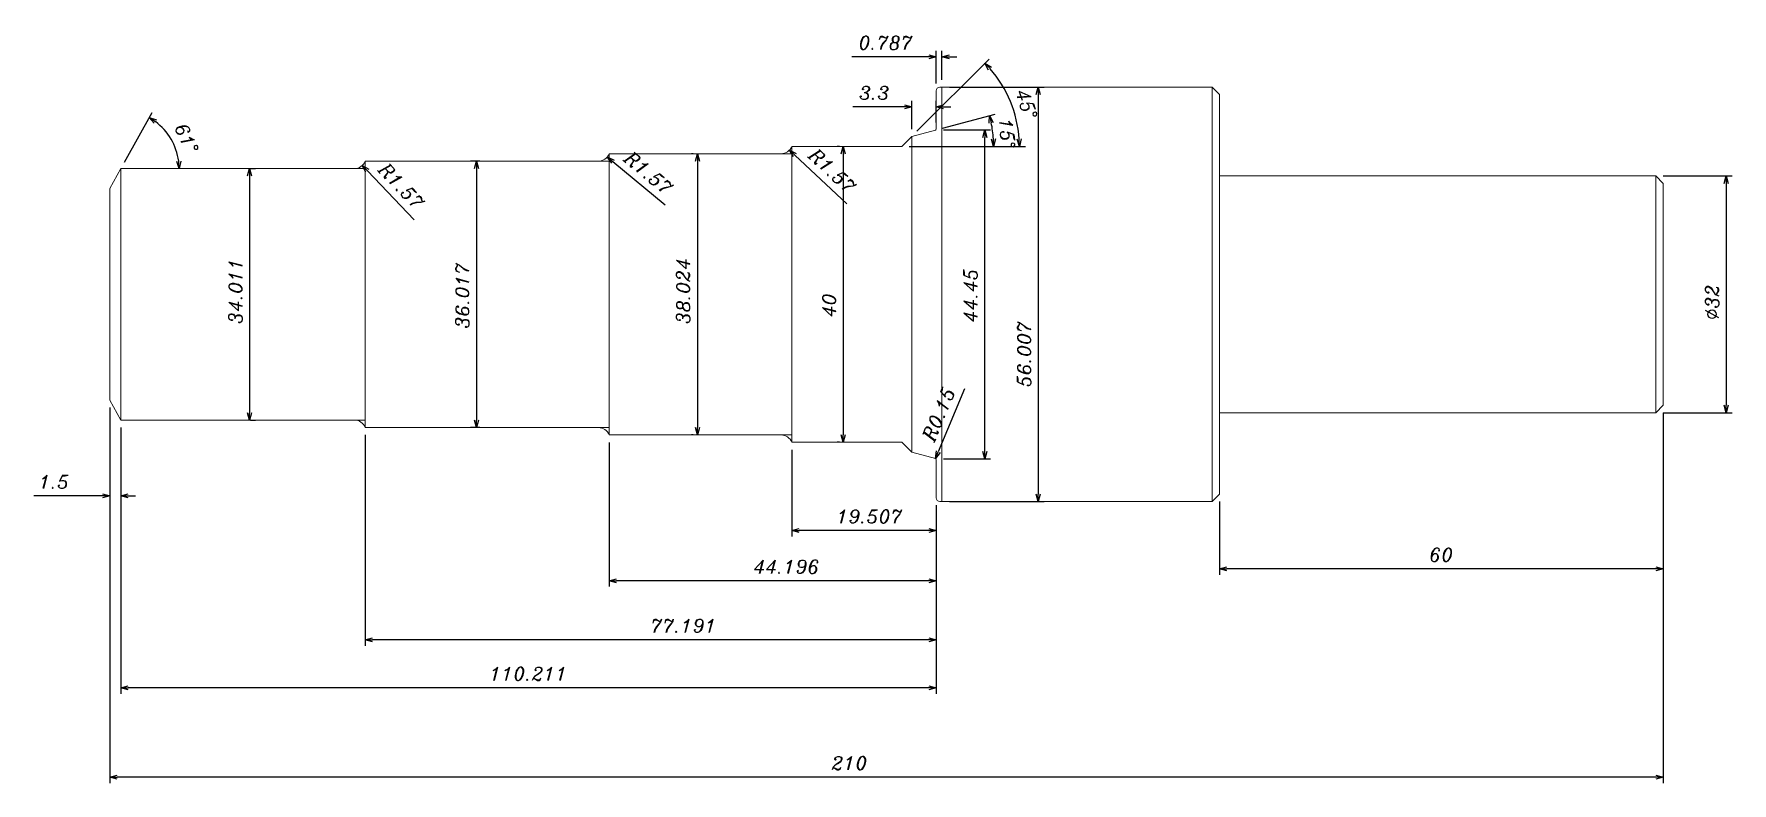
# Model space of a CAD drawing. Header units: millimetres. Extents: x 0 to 230, y 0 to 101.
import ezdxf

# ---------------------------------------------------------------- set-up
doc = ezdxf.new("R2010")
doc.units = ezdxf.units.MM
doc.layers.add('DIM', color=7, linetype='Continuous')
doc.layers.add('粗实线', color=7, linetype='Continuous', lineweight=35)
doc.styles.add('样式 1', font='italic.shx')
doc.dimstyles.new('ZQH', dxfattribs={"dimtxt": 1.8, "dimasz": 1, "dimexe": 0.8, "dimexo": 1, "dimgap": 1, "dimtad": 1, "dimdec": 3, "dimzin": 9, "dimdsep": 46, "dimtxsty": '样式 1', "dimblk": 'OPEN30', "dimcen": 0, "dimclrd": 256, "dimclre": 256, "dimadec": 0, "dimazin": 0, "dimtm": 1e-09, "dimtfac": 1, "dimtdec": 3, "dimtofl": 0, "dimtmove": 0, "dimatfit": 2, "dimldrblk": 'OPEN30', "dimfxl": 1, "dimtolj": 1, "dimtzin": 0, "dimlwd": 25, "dimlwe": 25, "dimarcsym": 0})

# ---------------------------------------------------------------- blocks, each defined once
blk = doc.blocks.new('_Open30')
at = {"color": 0, "linetype": 'ByBlock', "lineweight": -2}
for p, q in [((-1, 0.27), (0, 0)), ((0, 0), (-1, -0.27)), ((0, 0), (-1, 0))]:
    blk.add_line(p, q, dxfattribs=at)
blk = doc.blocks.new('*D26')
at = {"layer": 'Defpoints', "color": 0}
for p in [(122.79, 94.07), (122.79, 38.07), (135.81, 38.07)]:
    blk.add_point(p, dxfattribs=at)
at = {"layer": 'DIM', "lineweight": 25}
for p, q in [((123.79, 94.07), (136.61, 94.07)), ((135.81, 93.07), (135.81, 39.07)), ((123.79, 38.07), (136.61, 38.07))]:
    blk.add_line(p, q, dxfattribs=at)
for p, rotation in [((135.81, 94.07), 90), ((135.81, 38.07), 270)]:
    blk.add_blockref('_Open30', p, dxfattribs=dict(at, rotation=rotation))
at = {"layer": 'DIM', "color": 0, "lineweight": 9, "insert": (133.91, 58), "char_height": 1.8, "attachment_point": 5, "rotation": 90, "style": '样式 1'}
blk.add_mtext('\\A1;56.007', dxfattribs=at)
blk = doc.blocks.new('*D27')
at = {"layer": 'Defpoints', "color": 0}
for p in [(109.93, 86.07), (109.42, 46.07), (109.93, 46.07)]:
    blk.add_point(p, dxfattribs=at)
at = {"layer": 'DIM', "lineweight": 25}
for p, q in [((108.93, 86.07), (108.62, 86.07)), ((109.42, 85.07), (109.42, 47.07)), ((108.93, 46.07), (108.62, 46.07))]:
    blk.add_line(p, q, dxfattribs=at)
for p, rotation in [((109.42, 86.07), 90), ((109.42, 46.07), 270)]:
    blk.add_blockref('_Open30', p, dxfattribs=dict(at, rotation=rotation))
at = {"layer": 'DIM', "color": 0, "lineweight": 9, "insert": (107.52, 64.59), "char_height": 1.8, "attachment_point": 5, "rotation": 90, "style": '样式 1'}
blk.add_mtext('\\A1;40', dxfattribs=at)
blk = doc.blocks.new('*D28')
at = {"layer": 'Defpoints', "color": 0}
for p in [(90.15, 85.08), (89.72, 47.06), (90.15, 47.06)]:
    blk.add_point(p, dxfattribs=at)
at = {"layer": 'DIM', "lineweight": 25}
for p, q in [((89.15, 85.08), (88.92, 85.08)), ((89.72, 84.08), (89.72, 48.06)), ((89.15, 47.06), (88.92, 47.06))]:
    blk.add_line(p, q, dxfattribs=at)
for p, rotation in [((89.72, 85.08), 90), ((89.72, 47.06), 270)]:
    blk.add_blockref('_Open30', p, dxfattribs=dict(at, rotation=rotation))
at = {"layer": 'DIM', "color": 0, "lineweight": 9, "insert": (87.82, 66.53), "char_height": 1.8, "attachment_point": 5, "rotation": 90, "style": '样式 1'}
blk.add_mtext('\\A1;38.024', dxfattribs=at)
blk = doc.blocks.new('*D29')
at = {"layer": 'Defpoints', "color": 0}
for p in [(61.31, 84.08), (59.85, 48.06), (61.31, 48.06)]:
    blk.add_point(p, dxfattribs=at)
at = {"layer": 'DIM', "lineweight": 25}
for p, q in [((60.31, 84.08), (59.05, 84.08)), ((59.85, 83.08), (59.85, 49.06)), ((60.31, 48.06), (59.05, 48.06))]:
    blk.add_line(p, q, dxfattribs=at)
for p, rotation in [((59.85, 84.08), 90), ((59.85, 48.06), 270)]:
    blk.add_blockref('_Open30', p, dxfattribs=dict(at, rotation=rotation))
at = {"layer": 'DIM', "color": 0, "lineweight": 9, "insert": (57.95, 65.92), "char_height": 1.8, "attachment_point": 5, "rotation": 90, "style": '样式 1'}
blk.add_mtext('\\A1;36.017', dxfattribs=at)
blk = doc.blocks.new('*D30')
at = {"layer": 'Defpoints', "color": 0}
for p in [(28.3, 83.07), (28.3, 49.06), (29.2, 49.06)]:
    blk.add_point(p, dxfattribs=at)
at = {"layer": 'DIM', "lineweight": 25}
for p, q in [((29.3, 83.07), (30, 83.07)), ((29.2, 82.07), (29.2, 50.06)), ((29.3, 49.06), (30, 49.06))]:
    blk.add_line(p, q, dxfattribs=at)
for p, rotation in [((29.2, 83.07), 90), ((29.2, 49.06), 270)]:
    blk.add_blockref('_Open30', p, dxfattribs=dict(at, rotation=rotation))
at = {"layer": 'DIM', "color": 0, "lineweight": 9, "insert": (27.3, 66.54), "char_height": 1.8, "attachment_point": 5, "rotation": 90, "style": '样式 1'}
blk.add_mtext('\\A1;34.011', dxfattribs=at)
blk = doc.blocks.new('*D31')
at = {"layer": 'Defpoints', "color": 0}
for p in [(122, 98.19), (122, 93.56), (122.79, 94.07)]:
    blk.add_point(p, dxfattribs=at)
at = {"layer": 'DIM', "lineweight": 25}
for p, q in [((122, 94.56), (122, 98.99)), ((122.79, 95.07), (122.79, 98.99)), ((122, 98.19), (110.59, 98.19)), ((123.79, 98.19), (124.79, 98.19))]:
    blk.add_line(p, q, dxfattribs=at)
blk.add_blockref('_Open30', (122, 98.19), dxfattribs=at)
at = {"layer": 'DIM', "lineweight": 25, "rotation": 180}
blk.add_blockref('_Open30', (122.79, 98.19), dxfattribs=at)
at = {"layer": 'DIM', "color": 0, "lineweight": 9, "insert": (115.19, 100.09), "char_height": 1.8, "attachment_point": 5, "style": '样式 1'}
blk.add_mtext('\\A1;0.787', dxfattribs=at)
blk = doc.blocks.new('*D32')
at = {"layer": 'Defpoints', "color": 0}
for p in [(118.7, 91.41), (118.7, 87.41), (122, 88.29)]:
    blk.add_point(p, dxfattribs=at)
at = {"layer": 'DIM', "lineweight": 25}
for p, q in [((118.7, 88.41), (118.7, 92.21)), ((122, 89.29), (122, 92.21)), ((118.7, 91.41), (110.76, 91.41)), ((123, 91.41), (124, 91.41))]:
    blk.add_line(p, q, dxfattribs=at)
blk.add_blockref('_Open30', (118.7, 91.41), dxfattribs=at)
at = {"layer": 'DIM', "lineweight": 25, "rotation": 180}
blk.add_blockref('_Open30', (122, 91.41), dxfattribs=at)
at = {"layer": 'DIM', "color": 0, "lineweight": 9, "insert": (113.64, 93.31), "char_height": 1.8, "attachment_point": 5, "style": '样式 1'}
blk.add_mtext('\\A1;3.3', dxfattribs=at)
blk = doc.blocks.new('*D33')
at = {"layer": 'Defpoints', "color": 0}
for p in [(102.49, 46.07), (122, 38.57), (102.49, 34.13)]:
    blk.add_point(p, dxfattribs=at)
at = {"layer": 'DIM', "lineweight": 25}
for p, q in [((102.49, 45.07), (102.49, 33.33)), ((122, 37.57), (122, 33.33)), ((121, 34.13), (103.49, 34.13))]:
    blk.add_line(p, q, dxfattribs=at)
at = {"layer": 'DIM', "lineweight": 25, "rotation": 180}
blk.add_blockref('_Open30', (102.49, 34.13), dxfattribs=at)
at = {"layer": 'DIM', "lineweight": 25}
blk.add_blockref('_Open30', (122, 34.13), dxfattribs=at)
at = {"layer": 'DIM', "color": 0, "lineweight": 9, "insert": (113, 36.03), "char_height": 1.8, "attachment_point": 5, "style": '样式 1'}
blk.add_mtext('\\A1;19.507', dxfattribs=at)
blk = doc.blocks.new('*D34')
at = {"layer": 'Defpoints', "color": 0}
for p in [(77.81, 47.06), (122, 38.57), (77.81, 27.35)]:
    blk.add_point(p, dxfattribs=at)
at = {"layer": 'DIM', "lineweight": 25}
for p, q in [((77.81, 46.06), (77.81, 26.55)), ((122, 37.57), (122, 26.55)), ((121, 27.35), (78.81, 27.35))]:
    blk.add_line(p, q, dxfattribs=at)
for p, rotation in [((77.81, 27.35), 180), ((122, 27.35), 360)]:
    blk.add_blockref('_Open30', p, dxfattribs=dict(at, rotation=rotation))
at = {"layer": 'DIM', "color": 0, "lineweight": 9, "insert": (101.77, 29.25), "char_height": 1.8, "attachment_point": 5, "style": '样式 1'}
blk.add_mtext('\\A1;44.196', dxfattribs=at)
blk = doc.blocks.new('*D35')
at = {"layer": 'Defpoints', "color": 0}
for p in [(44.81, 48.06), (122, 38.57), (44.81, 19.35)]:
    blk.add_point(p, dxfattribs=at)
at = {"layer": 'DIM', "lineweight": 25}
for p, q in [((44.81, 47.06), (44.81, 18.55)), ((122, 37.57), (122, 18.55)), ((121, 19.35), (45.81, 19.35))]:
    blk.add_line(p, q, dxfattribs=at)
for p, rotation in [((44.81, 19.35), 180), ((122, 19.35), 360)]:
    blk.add_blockref('_Open30', p, dxfattribs=dict(at, rotation=rotation))
at = {"layer": 'DIM', "color": 0, "lineweight": 9, "insert": (87.86, 21.25), "char_height": 1.8, "attachment_point": 5, "style": '样式 1'}
blk.add_mtext('\\A1;77.191', dxfattribs=at)
blk = doc.blocks.new('*D36')
at = {"layer": 'Defpoints', "color": 0}
for p in [(11.79, 49.06), (122, 38.57), (11.79, 12.87)]:
    blk.add_point(p, dxfattribs=at)
at = {"layer": 'DIM', "lineweight": 25}
for p, q in [((11.79, 48.06), (11.79, 12.07)), ((122, 37.57), (122, 12.07)), ((121, 12.87), (12.79, 12.87))]:
    blk.add_line(p, q, dxfattribs=at)
for p, rotation in [((11.79, 12.87), 180), ((122, 12.87), 360)]:
    blk.add_blockref('_Open30', p, dxfattribs=dict(at, rotation=rotation))
at = {"layer": 'DIM', "color": 0, "lineweight": 9, "insert": (66.9, 14.77), "char_height": 1.8, "attachment_point": 5, "style": '样式 1'}
blk.add_mtext('\\A1;110.211', dxfattribs=at)
blk = doc.blocks.new('*D37')
at = {"layer": 'Defpoints', "color": 0}
for p in [(122, 88.29), (128.56, 88.29), (122, 43.84)]:
    blk.add_point(p, dxfattribs=at)
at = {"layer": 'DIM', "lineweight": 25}
for p, q in [((123, 88.29), (129.36, 88.29)), ((128.56, 44.84), (128.56, 87.29)), ((123, 43.84), (129.36, 43.84))]:
    blk.add_line(p, q, dxfattribs=at)
for p, rotation in [((128.56, 88.29), 90), ((128.56, 43.84), 270)]:
    blk.add_blockref('_Open30', p, dxfattribs=dict(at, rotation=rotation))
at = {"layer": 'DIM', "color": 0, "lineweight": 9, "insert": (126.66, 65.94), "char_height": 1.8, "attachment_point": 5, "rotation": 90, "style": '样式 1'}
blk.add_mtext('\\A1;44.45', dxfattribs=at)
blk = doc.blocks.new('*D38')
at = {"layer": 'Defpoints', "color": 0}
for p in [(121.85, 43.73), (121.91, 43.87)]:
    blk.add_point(p, dxfattribs=at)
at = {"layer": 'DIM', "lineweight": 25}
blk.add_line((125.83, 53.28), (122.29, 44.79), dxfattribs=at)
at = {"layer": 'DIM', "lineweight": 25, "rotation": 247.3744421587513}
blk.add_blockref('_Open30', (121.91, 43.87), dxfattribs=at)
at = {"layer": 'DIM', "color": 0, "lineweight": 9, "insert": (122.36, 49.89), "char_height": 1.8, "attachment_point": 5, "rotation": 67.3744, "style": '样式 1'}
blk.add_mtext('\\A1;R0.15', dxfattribs=at)
blk = doc.blocks.new('*D39')
at = {"layer": 'Defpoints', "color": 0}
for p in [(101.04, 86.65), (102.18, 85.58)]:
    blk.add_point(p, dxfattribs=at)
at = {"layer": 'DIM', "lineweight": 25}
blk.add_line((109.94, 78.3), (102.91, 84.89), dxfattribs=at)
at = {"layer": 'DIM', "lineweight": 25, "rotation": 136.8475028858539}
blk.add_blockref('_Open30', (102.18, 85.58), dxfattribs=at)
at = {"layer": 'DIM', "color": 0, "lineweight": 9, "insert": (107.98, 82.74), "char_height": 1.8, "attachment_point": 5, "rotation": 316.8475, "style": '样式 1'}
blk.add_mtext('\\A1;R1.57', dxfattribs=at)
blk = doc.blocks.new('*D40')
at = {"layer": 'Defpoints', "color": 0}
for p in [(76.34, 85.65), (77.55, 84.64)]:
    blk.add_point(p, dxfattribs=at)
at = {"layer": 'DIM', "lineweight": 25}
blk.add_line((85.35, 78.14), (78.31, 84), dxfattribs=at)
at = {"layer": 'DIM', "lineweight": 25, "rotation": 140.1722175239001}
blk.add_blockref('_Open30', (77.55, 84.64), dxfattribs=at)
at = {"layer": 'DIM', "color": 0, "lineweight": 9, "insert": (83.13, 82.46), "char_height": 1.8, "attachment_point": 5, "rotation": 320.1722, "style": '样式 1'}
blk.add_mtext('\\A1;R1.57', dxfattribs=at)
blk = doc.blocks.new('*D41')
at = {"layer": 'Defpoints', "color": 0}
for p in [(43.35, 84.64), (44.43, 83.51)]:
    blk.add_point(p, dxfattribs=at)
at = {"layer": 'DIM', "lineweight": 25}
blk.add_line((51.43, 76.14), (45.12, 82.78), dxfattribs=at)
at = {"layer": 'DIM', "lineweight": 25, "rotation": 133.5407396029292}
blk.add_blockref('_Open30', (44.43, 83.51), dxfattribs=at)
at = {"layer": 'DIM', "color": 0, "lineweight": 9, "insert": (49.72, 80.69), "char_height": 1.8, "attachment_point": 5, "rotation": 313.5407, "style": '样式 1'}
blk.add_mtext('\\A1;R1.57', dxfattribs=at)
blk = doc.blocks.new('*D42')
at = {"layer": 'Defpoints', "color": 0}
for p in [(17.77, 88.21), (11.79, 83.07), (11.79, 83.07), (44.81, 83.07), (10.29, 80.37)]:
    blk.add_point(p, dxfattribs=at)
at = {"layer": 'DIM', "lineweight": 25}
blk.add_line((12.28, 83.95), (16, 90.66), dxfattribs=at)
blk.add_arc((11.79, 83.07), 7.88, 7.2778, 53.7222, dxfattribs=at)
for p, rotation in [((15.61, 89.96), 147.3610975056906), ((19.67, 83.07), 273.6389024943099)]:
    blk.add_blockref('_Open30', p, dxfattribs=dict(at, rotation=rotation))
at = {"layer": 'DIM', "color": 0, "lineweight": 9, "insert": (20.69, 87.13), "char_height": 1.8, "attachment_point": 5, "rotation": 294.5097, "style": '样式 1'}
blk.add_mtext('\\A1;61%%d', dxfattribs=at)
blk = doc.blocks.new('*D43')
at = {"layer": 'Defpoints', "color": 0}
for p in [(118.7, 87.41), (121.89, 88.26), (129.53, 88.86), (102.49, 86.07), (117.36, 86.07)]:
    blk.add_point(p, dxfattribs=at)
at = {"layer": 'DIM', "lineweight": 25}
for p, q in [((122.86, 88.52), (130, 90.44)), ((118.36, 86.07), (130.57, 86.07))]:
    blk.add_line(p, q, dxfattribs=at)
blk.add_arc((113.7, 86.07), 16.07, 3.5651, 11.4349, dxfattribs=at)
for p, rotation in [((129.22, 90.23), 103.2174403206221), ((129.77, 86.07), 271.7825596793783)]:
    blk.add_blockref('_Open30', p, dxfattribs=dict(at, rotation=rotation))
at = {"layer": 'DIM', "color": 0, "lineweight": 9, "insert": (131.59, 87.82), "char_height": 1.8, "attachment_point": 5, "rotation": 275.589, "style": '样式 1'}
blk.add_mtext('\\A1;15%%d', dxfattribs=at)
blk = doc.blocks.new('*D44')
at = {"layer": 'Defpoints', "color": 0}
for p in [(131.13, 94.02), (118.7, 87.41), (102.49, 86.07), (117.36, 86.07), (117.36, 86.07)]:
    blk.add_point(p, dxfattribs=at)
at = {"layer": 'DIM', "lineweight": 25}
for p, q in [((119.41, 88.12), (129.17, 97.87)), ((118.36, 86.07), (134.06, 86.07))]:
    blk.add_line(p, q, dxfattribs=at)
blk.add_arc((117.36, 86.07), 15.89, 3.6052, 41.3948, dxfattribs=at)
for p, rotation in [((128.6, 97.31), 133.197379129386), ((133.26, 86.07), 271.8026208706067)]:
    blk.add_blockref('_Open30', p, dxfattribs=dict(at, rotation=rotation))
at = {"layer": 'DIM', "color": 0, "lineweight": 9, "insert": (134.22, 91.77), "char_height": 1.8, "attachment_point": 5, "rotation": 288.6923, "style": '样式 1'}
blk.add_mtext('\\A1;45%%d', dxfattribs=at)
blk = doc.blocks.new('*D45')
at = {"layer": 'Defpoints', "color": 0}
for p in [(10.29, 51.77), (11.79, 49.06), (10.29, 38.81)]:
    blk.add_point(p, dxfattribs=at)
at = {"layer": 'DIM', "lineweight": 25}
for p, q in [((10.29, 50.77), (10.29, 38.01)), ((11.79, 48.06), (11.79, 38.01)), ((10.29, 38.81), (0.04, 38.81)), ((12.79, 38.81), (13.79, 38.81))]:
    blk.add_line(p, q, dxfattribs=at)
blk.add_blockref('_Open30', (10.29, 38.81), dxfattribs=at)
at = {"layer": 'DIM', "lineweight": 25, "rotation": 180}
blk.add_blockref('_Open30', (11.79, 38.81), dxfattribs=at)
at = {"layer": 'DIM', "color": 0, "lineweight": 9, "insert": (2.76, 40.71), "char_height": 1.8, "attachment_point": 5, "style": '样式 1'}
blk.add_mtext('\\A1;1.5', dxfattribs=at)
blk = doc.blocks.new('*D46')
at = {"layer": 'Defpoints', "color": 0}
for p in [(10.29, 51.77), (220.29, 51.07), (10.29, 0.8)]:
    blk.add_point(p, dxfattribs=at)
at = {"layer": 'DIM', "lineweight": 25}
for p, q in [((10.29, 50.77), (10.29, 0)), ((220.29, 50.07), (220.29, 0)), ((219.29, 0.8), (11.29, 0.8))]:
    blk.add_line(p, q, dxfattribs=at)
for p, rotation in [((10.29, 0.8), 180), ((220.29, 0.8), 360)]:
    blk.add_blockref('_Open30', p, dxfattribs=dict(at, rotation=rotation))
at = {"layer": 'DIM', "color": 0, "lineweight": 9, "insert": (110.29, 2.7), "char_height": 1.8, "attachment_point": 5, "style": '样式 1'}
blk.add_mtext('\\A1;210', dxfattribs=at)
blk = doc.blocks.new('*D47')
at = {"layer": 'Defpoints', "color": 0}
for p in [(220.29, 51.07), (160.29, 39.07), (160.29, 28.96)]:
    blk.add_point(p, dxfattribs=at)
at = {"layer": 'DIM', "lineweight": 25}
for p, q in [((220.29, 50.07), (220.29, 28.16)), ((160.29, 38.07), (160.29, 28.16)), ((219.29, 28.96), (161.29, 28.96))]:
    blk.add_line(p, q, dxfattribs=at)
for p, rotation in [((160.29, 28.96), 180), ((220.29, 28.96), 360)]:
    blk.add_blockref('_Open30', p, dxfattribs=dict(at, rotation=rotation))
at = {"layer": 'DIM', "color": 0, "lineweight": 9, "insert": (190.29, 30.86), "char_height": 1.8, "attachment_point": 5, "style": '样式 1'}
blk.add_mtext('\\A1;60', dxfattribs=at)
blk = doc.blocks.new('*D48')
at = {"layer": 'Defpoints', "color": 0}
for p in [(219.29, 82.07), (219.29, 50.07), (228.79, 50.07)]:
    blk.add_point(p, dxfattribs=at)
at = {"layer": 'DIM', "lineweight": 25}
for p, q in [((220.29, 82.07), (229.59, 82.07)), ((228.79, 81.07), (228.79, 51.07)), ((220.29, 50.07), (229.59, 50.07))]:
    blk.add_line(p, q, dxfattribs=at)
for p, rotation in [((228.79, 82.07), 90), ((228.79, 50.07), 270)]:
    blk.add_blockref('_Open30', p, dxfattribs=dict(at, rotation=rotation))
at = {"layer": 'DIM', "color": 0, "lineweight": 9, "insert": (226.89, 65), "char_height": 1.8, "attachment_point": 5, "rotation": 90, "style": '样式 1'}
blk.add_mtext('\\A1;\\A1;%%C32', dxfattribs=at)

msp = doc.modelspace()

# ---------------------------------------------------------------- linework, layer by layer
at = {"layer": '粗实线', "lineweight": 9}
for p, q in [((122.0014, 93.5647), (122.0014, 88.4093)), ((122.5094, 94.0727), (122.7888, 94.0727)), ((122.7888, 94.0727), (122.7888, 38.0657)), ((122.7888, 94.0727), (159.2908, 94.0727)), ((160.2908, 93.0727), (159.2908, 94.0727)), ((159.2908, 94.0727), (159.2908, 38.0657)), ((160.2908, 93.0727), (160.2908, 39.0657)), ((118.7014, 87.41), (117.3607, 86.0692)), ((121.8903, 88.2644), (118.7014, 87.41)), ((118.7014, 87.41), (118.7014, 44.7285)), ((122.0014, 88.2942), (122.0014, 88.2942)), ((102.4944, 85.0811), (77.8054, 85.0811)), ((77.8054, 85.0811), (77.8054, 47.0573)), ((117.3607, 86.0692), (102.4944, 86.0692)), ((102.4944, 86.0692), (102.4944, 46.0692)), ((10.2908, 80.3685), (11.7908, 83.0745)), ((44.8108, 83.0745), (11.7908, 83.0745)), ((11.7908, 83.0745), (11.7908, 49.0639)), ((44.8108, 84.0777), (44.8108, 48.0607)), ((77.8054, 84.0777), (44.8108, 84.0777)), ((10.2908, 80.3685), (10.2908, 51.77)), ((219.2908, 82.0692), (160.2908, 82.0692)), ((220.2908, 81.0692), (219.2908, 82.0692)), ((219.2908, 50.0692), (219.2908, 82.0692)), ((220.2908, 81.0692), (220.2908, 51.0692)), ((10.2908, 51.77), (11.7908, 49.0639)), ((220.2908, 51.0692), (219.2908, 50.0692)), ((44.8108, 49.0639), (11.7908, 49.0639)), ((219.2908, 50.0692), (160.2908, 50.0692)), ((77.8054, 48.0607), (44.8108, 48.0607)), ((102.4944, 47.0573), (77.8054, 47.0573)), ((117.3607, 46.0692), (102.4944, 46.0692)), ((118.7014, 44.7285), (117.3607, 46.0692)), ((121.8903, 43.874), (118.7014, 44.7285)), ((122.0014, 43.8442), (122.0014, 43.8442)), ((122.0014, 43.8442), (122.0014, 43.8442)), ((122.0014, 38.5737), (122.0014, 43.7291)), ((160.2908, 39.0657), (159.2908, 38.0657)), ((122.5094, 38.0657), (122.7888, 38.0657)), ((122.7888, 38.0657), (159.2908, 38.0657))]:
    msp.add_line(p, q, dxfattribs=at)
for centre, radius, start, end in [((122.5094, 93.5647), 0.508, 90, 180), ((121.8514, 88.4093), 0.15, 285, 0), ((76.3413, 85.6477), 1.57, 270, 338.84503), ((101.0363, 86.6511), 1.57, 270, 338.245095), ((43.3467, 84.6445), 1.57, 270, 338.837204), ((43.3467, 47.4939), 1.57, 21.162796, 90), ((76.3413, 46.4907), 1.57, 21.15497, 90), ((101.0363, 45.4873), 1.57, 21.754905, 90), ((121.8514, 43.7291), 0.15, 0, 75), ((122.5094, 38.5737), 0.508, 180, 270)]:
    msp.add_arc(centre, radius, start, end, dxfattribs=at)

# ---------------------------------------------------------------- dimensions: what is measured, and where the dimension line sits
at = {"layer": 'DIM', "lineweight": 9}
for base, p1, p2, angle, picture, middle in [((122.0014, 98.1909), (122.7888, 94.0727), (122.0014, 93.5647), 180, '*D31', (115.1872, 98.1909)), ((118.7014, 91.4129), (122.0014, 88.2942), (118.7014, 87.41), 180, '*D32', (113.6443, 91.4129)), ((135.8078, 38.0657), (122.7888, 94.0727), (122.7888, 38.0657), 90, '*D26', (135.8078, 57.9953)), ((128.5641, 88.2942), (122.0014, 43.8442), (122.0014, 88.2942), 90, '*D37', (128.5641, 65.9426)), ((89.7184, 47.0573), (90.1499, 85.0811), (90.1499, 47.0573), 90, '*D28', (89.7184, 66.534)), ((109.4156, 46.0692), (109.9276, 86.0692), (109.9276, 46.0692), 90, '*D27', (109.4156, 64.5934)), ((29.1993, 49.0639), (28.3008, 83.0745), (28.3008, 49.0639), 90, '*D30', (29.1993, 66.5437)), ((59.8525, 48.0607), (61.3081, 84.0777), (61.3081, 48.0607), 90, '*D29', (59.8525, 65.9227)), ((10.2908, 38.8081), (11.7908, 49.0639), (10.2908, 51.77), 180, '*D45', (2.7571, 38.8081)), ((10.2908, 0.8), (220.2908, 51.0692), (10.2908, 51.77), 180, '*D46', (110.2908, 0.8)), ((160.2908, 28.9592), (220.2908, 51.0692), (160.2908, 39.0657), 180, '*D47', (190.2908, 28.9592)), ((11.7908, 12.8731), (122.0014, 38.5737), (11.7908, 49.0639), 180, '*D36', (66.8961, 12.8731)), ((44.8108, 19.3522), (122.0014, 38.5737), (44.8108, 48.0607), 180, '*D35', (87.862, 19.3522)), ((77.8054, 27.3451), (122.0014, 38.5737), (77.8054, 47.0573), 180, '*D34', (101.7707, 27.3451)), ((102.4944, 34.126), (122.0014, 38.5737), (102.4944, 46.0692), 180, '*D33', (112.9959, 34.126))]:
    dim = msp.add_linear_dim(base=base, p1=p1, p2=p2, angle=angle, dimstyle='ZQH', dxfattribs=at)
    dim.commit()
    dim.dimension.update_dxf_attribs({"geometry": picture, "text_midpoint": middle, "dimtype": 160})
for base, line1, line2, picture, middle in [((131.1261, 94.0167), ((117.3607, 86.0692), (102.4944, 86.0692)), ((118.7014, 87.41), (117.3607, 86.0692)), '*D44', (132.4172, 91.1633)), ((17.7664, 88.2083), ((44.8108, 83.0745), (11.7908, 83.0745)), ((10.2908, 80.3685), (11.7908, 83.0745)), '*D42', (18.9589, 86.3427)), ((129.5272, 88.8604), ((117.3607, 86.0692), (102.4944, 86.0692)), ((121.8903, 88.2644), (118.7014, 87.41)), '*D43', (129.695, 87.6347))]:
    dim = msp.add_angular_dim_2l(base=base, line1=line1, line2=line2, dimstyle='ZQH', dxfattribs=at)
    dim.commit()
    dim.dimension.update_dxf_attribs({"geometry": picture, "text_midpoint": middle, "dimtype": 162})
for center, mpoint, picture, middle in [((76.3413, 85.6477), (77.547, 84.6422), '*D40', (81.9134, 81.0006)), ((101.0363, 86.6511), (102.1816, 85.5773), '*D39', (106.6813, 81.3589)), ((43.3467, 84.6445), (44.4283, 83.5065), '*D41', (48.345, 79.385)), ((121.8514, 43.7291), (121.9092, 43.8676), '*D38', (124.113, 49.1553))]:
    dim = msp.add_radius_dim(center=center, mpoint=mpoint, dimstyle='ZQH', dxfattribs=at)
    dim.commit()
    dim.dimension.update_dxf_attribs({"geometry": picture, "text_midpoint": middle, "dimtype": 164})
dim = msp.add_linear_dim(base=(228.7885, 50.0692), p1=(219.2908, 82.0692), p2=(219.2908, 50.0692), angle=90, text='\\A1;%%C<>', dimstyle='ZQH', override={"dimtxsty": '样式 1'}, dxfattribs=at)
dim.commit()
dim.dimension.update_dxf_attribs({"geometry": '*D48', "text_midpoint": (228.7885, 64.9952), "dimtype": 160})

doc.saveas('drawing.dxf')
